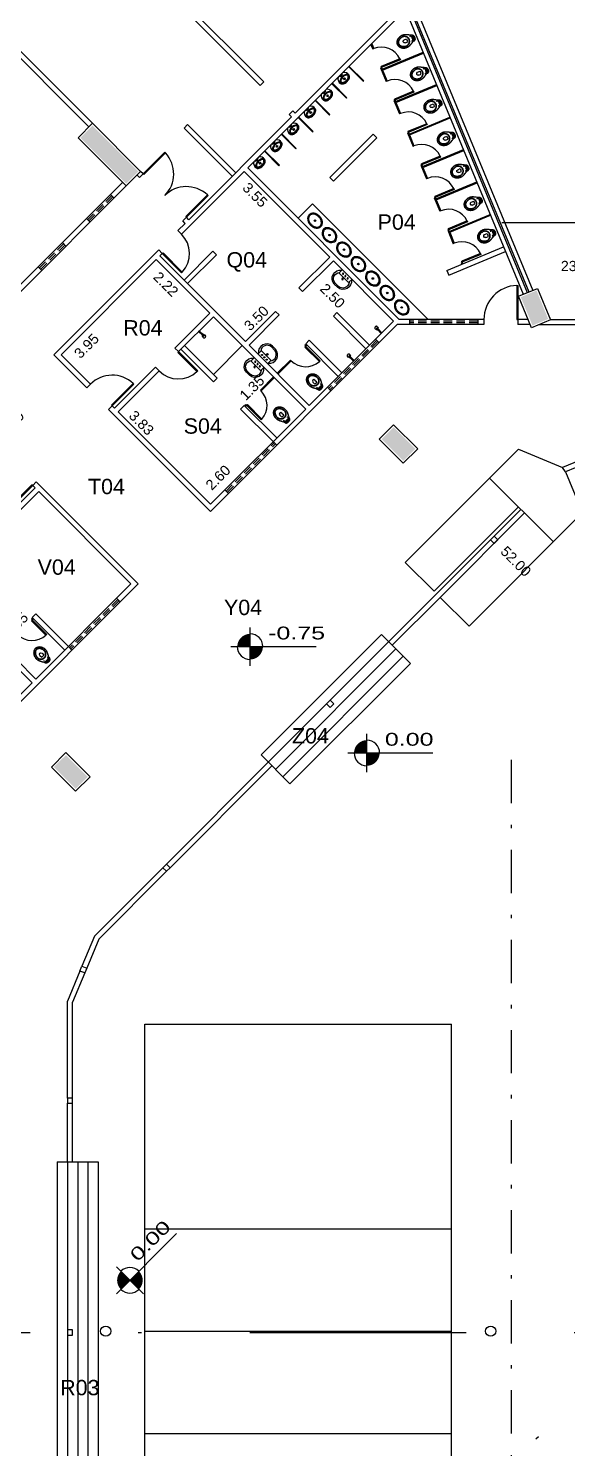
# Model space of a CAD drawing. Extents: x 308 to 539, y -42 to 210.
# Drawn here: x 406.41 to 422.23, y 131.17 to 172.82 of the extents above; entities that cross this region are included whole.
import ezdxf

# ---------------------------------------------------------------- set-up
doc = ezdxf.new("R2010")
doc.units = 0
doc.header["$LTSCALE"] = 2
doc.header["$PDMODE"] = 3
for name, pattern in [('DASHDOT2', [12.7, 6.35, -3.175, 0, -3.175]), ('DASHED2', [9.525, 6.35, -3.175]), ('HIDDEN', [0.375, 0.25, -0.125])]:
    doc.linetypes.add(name, pattern=pattern)
doc.layers.get('0').update_dxf_attribs({"linetype": 'CONTINUOUS'})
doc.layers.get('DEFPOINTS').update_dxf_attribs({"linetype": 'CONTINUOUS'})
for name, color, linetype in [('ARQUIBANCADA-ARY', 2, 'CONTINUOUS'), ('DIVISÓRIAS-ARY', 2, 'CONTINUOUS'), ('ESQUADRIA-ALTA-ARY', 7, 'HIDDEN'), ('HACHURAS-ARY', 9, 'CONTINUOUS'), ('INDIC-CORTE-TBS', 4, 'DASHDOT2'), ('L_DECA', 7, 'CONTINUOUS'), ('MOBILIÁRIO-ARY', 7, 'CONTINUOUS'), ('NOVOSNIVEIS', 30, 'CONTINUOUS'), ('PAREDE-ALTA-ARY', 1, 'CONTINUOUS'), ('PAREDE-BAIXA-ARY', 2, 'CONTINUOUS'), ('PEÇAS-SANIT-ARY', 7, 'CONTINUOUS'), ('PILARES-PRINC-ARY', 5, 'CONTINUOUS'), ('PILARES-SECUND-ARY', 5, 'CONTINUOUS'), ('QUADRA-TREIN-ARY', 7, 'CONTINUOUS'), ('RAMPA-ARY', 2, 'CONTINUOUS'), ('TEXTO-PB-COR-ARY', 12, 'CONTINUOUS'), ('TEXTO-PB-COTAS-ARY', 12, 'CONTINUOUS')]:
    doc.layers.add(name, color=color, linetype=linetype)
doc.styles.add('ARIAL', font='arial.ttf', dxfattribs={"height": 0.5})
doc.styles.add('REGUA60', font='arial.ttf')
doc.styles.add('SEM_ESCALA', font='arial.ttf')
doc.dimstyles.new('DIMTIC100-ARY', dxfattribs={"dimtxt": 0.3, "dimasz": 0.12, "dimexe": 0.1, "dimexo": 0.15, "dimgap": 0.1, "dimtad": 1, "dimjust": 1, "dimtoh": 1, "dimrnd": 0.01, "dimzin": 0, "dimdsep": 46, "dimtxsty": 'SEM_ESCALA', "dimblk1": 'NONE', "dimblk2": 'NONE', "dimsah": 1, "dimcen": -0.1, "dimdle": 0.06, "dimse1": 1, "dimse2": 1, "dimsd1": 1, "dimsd2": 1, "dimclrd": 1, "dimclre": 1, "dimclrt": 2, "dimadec": 0, "dimazin": 0, "dimtfac": 1, "dimtix": 1, "dimtmove": 2, "dimatfit": 3, "dimldrblk": 'NONE', "dimfxl": 1, "dimtolj": 1, "dimtzin": 0, "dimarcsym": 0})

# ---------------------------------------------------------------- blocks, each defined once
blk = doc.blocks.new('*D7')
at = {"layer": 'DEFPOINTS', "color": 0, "linetype": 'ByBlock', "ltscale": 0.5}
for p in [(420.13, 157.77), (456.723, 120.824), (456.899, 121.001)]:
    blk.add_point(p, dxfattribs=at)
at = {"color": 2, "linetype": 'ByBlock', "ltscale": 0.5, "insert": (420.716, 157.189), "char_height": 0.3, "attachment_point": 5, "rotation": 315, "style": 'SEM_ESCALA'}
blk.add_mtext('\\A1;52.00', dxfattribs=at)
blk = doc.blocks.new('_NONE')
at = {"color": 0, "linetype": 'ByBlock', "ltscale": 0.5}
blk.add_circle((0, 0), 0.25, dxfattribs=at)
blk = doc.blocks.new('RAV10')
at = {"layer": 'L_DECA'}
blk.add_lwpolyline([(4.6, -12.9), (8.2, -12.9), (8.2, -12.9), (8.7, -13), (9.2, -13.2), (9.6, -13.5), (9.9, -14), (10.1, -14.3), (10.1, -14.3), (10.1, -14.3), (10.1, -14.3), (10.1, -14.3), (10.1, -14.3), (12.2, -18), (12.2, -18), (12.5, -18.6), (12.8, -19.1), (13.1, -19.6), (13.3, -20.1), (13.3, -20.1), (13.6, -20.6), (13.9, -21.1), (14.2, -21.5), (14.5, -22.1), (14.7, -22.6), (15, -23.1), (15.3, -23.6), (15.5, -24.1), (15.5, -24.1), (15.9, -24.8), (16.3, -25.6), (16.6, -26.3), (16.9, -27), (17.2, -27.8), (17.5, -28.6), (17.8, -29.4), (18, -30.2), (18, -30.2), (18.3, -31.4), (18.6, -32.6), (18.8, -33.9), (19, -35.2), (19.1, -36.4), (19.1, -37.7), (19.1, -39), (19, -40.3), (19, -40.3), (18.8, -41.6), (18.6, -42.9), (18.2, -44.2), (17.9, -45.5), (17.4, -46.8), (16.9, -48), (16.4, -49.3), (15.8, -50.4), (15.8, -50.4), (15.2, -51.4), (14.6, -52.3), (13.9, -53.1), (13.3, -53.9), (12.5, -54.8), (11.7, -55.5), (10.9, -56.3), (10.1, -57), (10.1, -57), (9, -57.8), (7.9, -58.5), (6.6, -59.1), (5.4, -59.6), (4.1, -60), (2.8, -60.3), (1.4, -60.4), (0, -60.5), (0, -60.5), (-1.4, -60.4), (-2.7, -60.3), (-4, -60), (-5.3, -59.6), (-6.6, -59.1), (-7.8, -58.5), (-9, -57.8), (-10.1, -57), (-10.1, -57), (-10.9, -56.3), (-11.7, -55.5), (-12.5, -54.8), (-13.2, -53.9), (-13.9, -53.1), (-14.5, -52.3), (-15.1, -51.4), (-15.7, -50.4), (-15.7, -50.4), (-16.3, -49.3), (-16.9, -48), (-17.4, -46.8), (-17.8, -45.5), (-18.2, -44.2), (-18.5, -42.9), (-18.7, -41.6), (-19, -40.3), (-19, -40.3), (-19, -39), (-19, -37.7), (-19, -36.4), (-18.9, -35.2), (-18.7, -33.9), (-18.5, -32.6), (-18.2, -31.4), (-17.9, -30.2), (-17.9, -30.2), (-17.7, -29.4), (-17.4, -28.6), (-17.1, -27.8), (-16.9, -27), (-16.6, -26.3), (-16.2, -25.6), (-15.8, -24.8), (-15.5, -24.1), (-15.5, -24.1), (-15.2, -23.6), (-15, -23.1), (-14.7, -22.6), (-14.4, -22.1), (-14.2, -21.5), (-13.9, -21.1), (-13.6, -20.6), (-13.3, -20.1), (-13.3, -20.1), (-13.1, -19.6), (-12.8, -19.1), (-12.4, -18.6), (-12.1, -18), (-10.1, -14.3), (-10.1, -14.3), (-10.1, -14.3), (-10.1, -14.3), (-10.1, -14.3), (-10.1, -14.3), (-9.8, -14), (-9.8, -14), (-9.6, -13.5), (-9.1, -13.2), (-8.6, -13), (-8.1, -12.9), (-4.5, -12.9)], dxfattribs=at)
at = {"layer": 'L_DECA', "color": 1}
for points in [[(12.2, -18), (13.3, -20.1), (13.3, -20.1), (13.6, -20.6), (13.8, -21.1), (14.1, -21.5), (14.3, -22.1), (14.5, -22.6), (14.7, -23.1), (15, -23.6), (15.2, -24.1), (15.2, -24.1), (15.5, -24.8), (15.9, -25.6), (16.2, -26.3), (16.6, -27.1), (16.9, -27.8), (17.1, -28.5), (17.4, -29.4), (17.6, -30.2), (17.6, -30.2), (17.9, -31.4), (18.1, -32.6), (18.3, -33.9), (18.5, -35.2), (18.5, -36.4), (18.5, -37.7), (18.5, -39), (18.4, -40.3), (18.4, -40.3), (18.2, -41.6), (17.9, -42.9), (17.6, -44.2), (17.2, -45.5), (16.7, -46.8), (16.2, -48), (15.6, -49.3), (15, -50.4), (15, -50.4), (14.4, -51.2), (13.9, -52), (13.3, -52.8), (12.8, -53.5), (12.2, -54.2), (11.5, -54.9), (10.9, -55.5), (10.1, -56.2), (10.1, -56.2), (9, -57.1), (7.9, -57.8), (6.6, -58.4), (5.4, -58.9), (4.1, -59.3), (2.8, -59.6), (1.4, -59.8), (0, -59.8), (0, -59.8), (-1.4, -59.8), (-2.7, -59.6), (-4.1, -59.3), (-5.3, -58.9), (-6.6, -58.4), (-7.8, -57.8), (-9, -57.1), (-10.1, -56.2), (-10.1, -56.2), (-10.8, -55.5), (-11.5, -54.9), (-12.1, -54.2), (-12.7, -53.5), (-13.3, -52.8), (-13.9, -52), (-14.4, -51.2), (-14.9, -50.4), (-14.9, -50.4), (-15.5, -49.3), (-16.1, -48), (-16.6, -46.8), (-17.1, -45.5), (-17.5, -44.2), (-17.9, -42.9), (-18.1, -41.6), (-18.3, -40.3), (-18.3, -40.3), (-18.4, -39.1), (-18.5, -37.7), (-18.5, -36.4), (-18.4, -35.2), (-18.2, -33.9), (-18, -32.6), (-17.8, -31.4), (-17.5, -30.2), (-17.5, -30.2), (-17.3, -29.4), (-17, -28.6), (-16.8, -27.8), (-16.5, -27.1), (-16.2, -26.3), (-15.8, -25.6), (-15.5, -24.8), (-15.2, -24.1), (-15.2, -24.1), (-15, -23.6), (-14.7, -23.1), (-14.5, -22.6), (-14.2, -22.1), (-14, -21.5), (-13.7, -21.1), (-13.5, -20.6), (-13.2, -20.1), (-12.1, -18)], [(-12.9, -30.2), (-12.9, -30.2), (-12.4, -29.3), (-11.9, -28.4), (-11.2, -27.7), (-10.6, -26.9), (-9.9, -26.2), (-9.2, -25.6), (-8.4, -25), (-7.5, -24.4), (-6.7, -23.9), (-5.8, -23.5), (-4.9, -23.1), (-3.9, -22.8), (-3, -22.6), (-2, -22.4), (-1, -22.3), (0, -22.2), (0, -22.2), (1, -22.3), (2, -22.4), (3, -22.6), (4, -22.8), (5, -23.1), (5.8, -23.5), (6.8, -23.9), (7.6, -24.4), (8.5, -25), (9.3, -25.6), (10, -26.2), (10.6, -26.9), (11.3, -27.7), (12, -28.4), (12.5, -29.3), (13, -30.2), (13, -30.2), (13.6, -31.3), (14, -32.6), (14.3, -33.8), (14.6, -35.1), (14.7, -36.4), (14.7, -37.7), (14.7, -39), (14.4, -40.3), (14.4, -40.3), (14.2, -41.6), (13.8, -42.9), (13.4, -44.2), (12.9, -45.5), (12.4, -46.8), (11.7, -48), (11.1, -49.3), (10.4, -50.4), (10.4, -50.4), (9.4, -51.7), (8.4, -52.8), (7.2, -53.8), (5.9, -54.6), (4.5, -55.2), (3.1, -55.8), (1.5, -56.1), (0, -56.2), (0, -56.2), (-1.5, -56.1), (-3.1, -55.8), (-4.4, -55.2), (-5.8, -54.6), (-7.1, -53.8), (-8.3, -52.8), (-9.3, -51.7), (-10.3, -50.4), (-10.3, -50.4), (-11, -49.3), (-11.7, -48), (-12.3, -46.8), (-12.8, -45.5), (-13.3, -44.2), (-13.7, -42.9), (-14.1, -41.6), (-14.4, -40.3), (-14.4, -40.3), (-14.6, -39), (-14.7, -37.7), (-14.6, -36.4), (-14.5, -35.1), (-14.2, -33.8), (-13.9, -32.6), (-13.5, -31.3), (-12.9, -30.2)], [(-12, -30.2), (-12, -30.2), (-11.5, -29.4), (-11, -28.6), (-10.4, -27.9), (-9.8, -27.2), (-9.1, -26.7), (-8.5, -26.1), (-7.7, -25.5), (-6.9, -25), (-6.1, -24.6), (-5.3, -24.2), (-4.5, -23.9), (-3.6, -23.6), (-2.8, -23.4), (-1.8, -23.2), (-0.9, -23.2), (0, -23.1), (0, -23.1), (0.9, -23.2), (1.9, -23.2), (2.8, -23.4), (3.6, -23.6), (4.5, -23.9), (5.4, -24.2), (6.2, -24.6), (7, -25), (7.7, -25.5), (8.5, -26.1), (9.2, -26.7), (9.8, -27.2), (10.4, -27.9), (11, -28.6), (11.5, -29.4), (12, -30.2), (12, -30.2), (12.7, -31.3), (13.2, -32.6), (13.6, -33.8), (13.9, -35), (14.1, -36.4), (14.1, -37.7), (14.1, -39), (13.9, -40.3), (13.9, -40.3), (13.6, -41.7), (13.2, -43), (12.8, -44.3), (12.3, -45.5), (11.7, -46.9), (11.1, -48.1), (10.4, -49.3), (9.6, -50.4), (9.6, -50.4), (8.8, -51.6), (7.8, -52.6), (6.7, -53.5), (5.5, -54.2), (4.2, -54.8), (2.8, -55.3), (1.5, -55.5), (0, -55.7), (0, -55.7), (-1.5, -55.5), (-2.8, -55.3), (-4.2, -54.8), (-5.4, -54.2), (-6.6, -53.5), (-7.7, -52.6), (-8.7, -51.6), (-9.6, -50.4), (-9.6, -50.4), (-10.3, -49.3), (-11, -48.1), (-11.7, -46.9), (-12.2, -45.5), (-12.7, -44.3), (-13.1, -43), (-13.5, -41.7), (-13.8, -40.3), (-13.8, -40.3), (-14, -39), (-14.1, -37.7), (-14, -36.4), (-13.9, -35), (-13.6, -33.8), (-13.2, -32.6), (-12.7, -31.3), (-12, -30.2)], [(-7.7, -9.4), (-8.1, -10.1), (-8.5, -10.8), (-8.6, -11.4), (-8.8, -12.2), (-8.8, -13.1)], [(-5.1, -12.9), (-5.1, -9.7), (-5.1, -7.8), (-5.1, -7.8), (-5.2, -7.6), (-5.3, -7.5), (-5.5, -7.4), (-5.9, -7.6), (-5.9, -7.6), (-6.4, -8), (-7.1, -8.6), (-7.7, -9.4)], [(5.1, -9.3), (5, -8.9), (4.6, -8.3), (3.9, -7.8), (3.1, -7.7), (0, -7.7), (-3.1, -7.7), (-3.1, -7.7), (-3.9, -7.8), (-4.5, -8.3), (-5, -8.9), (-5.1, -9.7)], [(4.6, -12.9), (4.6, -12.9), (4.2, -12.9), (3.9, -12.6), (3.6, -12.4), (3.6, -12), (3.6, -10.7), (3.6, -10.7), (3.6, -10.5), (3.6, -10.4), (3.7, -10.2), (3.9, -10.1), (3.9, -10.1), (3.9, -9.9), (3.9, -9.7), (3.8, -9.5), (3.6, -9.4), (0, -9.4), (-3.5, -9.4), (-3.5, -9.4), (-3.7, -9.5), (-3.9, -9.7), (-3.9, -9.9), (-3.8, -10.1), (-3.8, -10.1), (-3.6, -10.2), (-3.6, -10.4), (-3.5, -10.5), (-3.5, -10.7), (-3.5, -12), (-3.5, -12), (-3.6, -12.4), (-3.8, -12.6), (-4.1, -12.9), (-4.5, -12.9)], [(-4.5, -37), (-4.5, -29), (0, -29)], [(3.7, -10.3), (0, -10.3), (-3.6, -10.3)], [(4.6, -37), (4.6, -29), (0, -29)], [(5.1, -12.9), (5.1, -9.7), (5.1, -7.8), (5.1, -7.8), (5.2, -7.6), (5.3, -7.5), (5.5, -7.4), (5.9, -7.6), (5.9, -7.6), (6.4, -8), (7.1, -8.6), (7.7, -9.4)], [(7.7, -9.4), (8.1, -10.1), (8.5, -10.8), (8.6, -11.4), (8.8, -12.2), (8.8, -13.1)]]:
    blk.add_lwpolyline(points, dxfattribs=at)
at = {"layer": 'L_DECA', "color": 7}
for points in [[(10.1, -14.3), (10.1, -14.3), (10.1, -14.3), (10.1, -14.3), (10.1, -14.3), (10.1, -14.3), (9.6, -11.3), (9.6, -11.3), (9.3, -10.2), (8.9, -9.3), (8.3, -8.5), (7.7, -7.7), (6.9, -7), (6.1, -6.5), (5.1, -6.2), (4.1, -5.9), (4.1, -5.9), (3.6, -5.8), (3.1, -5.7), (2.6, -5.6), (2, -5.6), (1.5, -5.6), (1, -5.5), (0.5, -5.5), (0, -5.5), (0, -5.5), (-0.5, -5.5), (-1, -5.5), (-1.5, -5.6), (-2, -5.6), (-2.5, -5.6), (-3, -5.7), (-3.5, -5.8), (-4, -5.9), (-4, -5.9), (-5, -6.2), (-6, -6.5), (-6.9, -7), (-7.6, -7.7), (-8.2, -8.5), (-8.8, -9.3), (-9.3, -10.2), (-9.6, -11.3), (-10, -14.3), (-10, -14.3), (-10, -14.3), (-10, -14.3), (-10, -14.3), (-10.1, -14.3)], [(-4.5, -12.9), (0, -12.9)], [(4.6, -12.9), (0, -12.9)]]:
    blk.add_lwpolyline(points, dxfattribs=at)
at = {"layer": 'L_DECA', "color": 1}
for centre in [(-7.6, -17), (7.6, -17)]:
    blk.add_circle(centre, 0.672, dxfattribs=at)
blk.add_arc((0, -37), 4.56, 180, 0, dxfattribs=at)
blk = doc.blocks.new('MIC01')
at = {"layer": 'L_DECA'}
blk.add_line((-10, 0), (10, 0), dxfattribs=at)
at = {"layer": 'L_DECA', "color": 1}
for p, q in [((-5.3, 0), (-4.5, -2.2)), ((5.3, 0), (4.5, -2.2)), ((-4.5, -2.2), (0, -2.2)), ((4.5, -2.2), (0, -2.2))]:
    blk.add_line(p, q, dxfattribs=at)
for points in [[(0, -7.1, 0.058109), (-7, -8, 0.07175), (-12.3, -10.1, 0.106494), (-16.3, -13.6, 0.158235), (-17.4, -17.1, 0.158235)], [(0, -23.1, -0.04416), (-5.4, -22.6, -0.058504), (-9.4, -21.4, -0.100522), (-12.6, -19.1, -0.041446), (-13.7, -17.2, -0.101301), (-14.1, -15.3, -0.003595), (-14.1, -15.1)], [(17.4, -17.1, 0.158235), (16.3, -13.6, 0.106494), (12.3, -10.1, 0.07175), (7, -8, 0.058109), (0, -7.1, 0.058109)], [(0, -23.1, 0.04416), (5.4, -22.6, 0.058504), (9.4, -21.4, 0.100522), (12.6, -19.1, 0.041446), (13.7, -17.2, 0.101301), (14.1, -15.3, 0.003595), (14.1, -15.1)]]:
    blk.add_lwpolyline(points, format="xyb", dxfattribs=at)
at = {"layer": 'L_DECA'}
blk.add_lwpolyline([(-17.4, -17.1, 0.158235), (-16.3, -20.6, 0.106494), (-12.3, -24.1, 0.07175), (-7, -26.2, 0.058109), (0, -27, 0.058109), (7, -26.2, 0.07175), (12.3, -24.1, 0.106494), (16.3, -20.6, 0.158235), (17.4, -17.1, 0.158235)], format="xyb", dxfattribs=at)
at = {"layer": 'L_DECA', "color": 1}
blk.add_lwpolyline([(0, -9, 0.056411), (-5.8, -9.7, 0.070161), (-10.3, -11.4, 0.106104), (-13.6, -14.3, 0.161988), (-14.5, -17.1, 0.161988), (-13.6, -19.9, 0.106104), (-10.3, -22.8, 0.070161), (-5.8, -24.5, 0.056411), (0, -25.1, 0.056411), (5.8, -24.5, 0.070161), (10.3, -22.8, 0.106104), (13.6, -19.9, 0.161988), (14.5, -17.1, 0.161988), (13.6, -14.3, 0.106104), (10.3, -11.4, 0.070161), (5.8, -9.7, 0.056411)], format="xyb", close=True, dxfattribs=at)
for centre, radius in [((-2, -14.6), 0.51), ((-2, -16.7), 0.51), ((0, -4.7), 1.76), ((0, -4.7), 0.844), ((0, -13.6), 0.51), ((0, -15.7), 0.51), ((0, -17.8), 0.51), ((2, -14.6), 0.51), ((2, -16.7), 0.51)]:
    blk.add_circle(centre, radius, dxfattribs=at)
at = {"layer": 'L_DECA'}
for centre, start, end in [((-2.6, -13.5), 118.7979, 195.9069), ((2.6, -13.5), 344.0931, 61.2021)]:
    blk.add_arc(centre, 15.4, start, end, dxfattribs=at)
blk = doc.blocks.new('CUB01')
at = {"layer": 'L_DECA'}
blk.add_lwpolyline([(-24.5, -18.7, 0.124977), (-22.8, -25.6, 0.105809), (-17.3, -31.9, 0.086634), (-9.6, -35.9, 0.076682), (0, -37.4, 0.076682), (9.6, -35.9, 0.086634), (17.3, -31.9, 0.105809), (22.8, -25.6, 0.124977), (24.5, -18.7, 0.124977), (22.8, -11.8, 0.105809), (17.3, -5.5, 0.086634), (9.6, -1.5, 0.076682), (0, 0, 0.076682), (-9.6, -1.5, 0.086634), (-17.3, -5.5, 0.105809), (-22.8, -11.8, 0.124977)], format="xyb", close=True, dxfattribs=at)
at = {"layer": 'L_DECA', "color": 1}
blk.add_lwpolyline([(0.1, -2.9, 0.074123), (-8.3, -4.1, 0.084852), (-15, -7.5, 0.106323), (-19.8, -12.9, 0.128843), (-21.3, -18.6, 0.128843), (-19.8, -24.4, 0.106323), (-15, -29.8, 0.084852), (-8.3, -33.1, 0.074123), (0.1, -34.4, 0.074123), (8.6, -33.1, 0.084852), (15.3, -29.8, 0.106323), (20, -24.4, 0.128843), (21.5, -18.6, 0.128843), (20, -12.9, 0.106323), (15.3, -7.5, 0.084852), (8.6, -4.1, 0.074123)], format="xyb", close=True, dxfattribs=at)
for radius in [2.25, 1.06]:
    blk.add_circle((0.1, -18.7), radius, dxfattribs=at)
blk = doc.blocks.new('DEV01')
at = {"layer": 'L_DECA'}
for p, q in [((19.5, 0), (-19.5, 0)), ((-20, -13.5), (-20, -0.5)), ((20, -13.5), (20, -0.5)), ((-6.7, -46.5), (6.7, -46.5))]:
    blk.add_line(p, q, dxfattribs=at)
at = {"layer": 'L_DECA', "color": 1}
for p, q in [((19.5, -14), (-19.5, -14)), ((6.8, -42.5), (-6.8, -42.5))]:
    blk.add_line(p, q, dxfattribs=at)
at = {"layer": 'L_DECA', "color": 1, "linetype": 'DASHED2'}
for centre in [(-9.6, -6.8), (0, -6.8), (9.6, -6.8)]:
    blk.add_circle(centre, 1.57, dxfattribs=at)
at = {"layer": 'L_DECA', "color": 1}
blk.add_circle((0, -19.1), 2.25, dxfattribs=at)
at = {"layer": 'L_DECA', "color": 1, "linetype": 'Continuous'}
blk.add_circle((0, -19.1), 1.25, dxfattribs=at)
at = {"layer": 'L_DECA'}
for centre, radius, start, end in [((-19.5, -0.5), 0.5, 90, 180), ((19.5, -0.5), 0.5, 360, 90), ((-5.3, -21.8), 24.7, 126.6284, 266.7398), ((-19.5, -13.5), 0.5, 180, 270), ((5.3, -21.8), 24.7, 273.2602, 53.3716), ((19.5, -13.5), 0.5, 270, 360)]:
    blk.add_arc(centre, radius, start, end, dxfattribs=at)
at = {"layer": 'L_DECA', "color": 1}
for centre, start, end in [((-6, -24), 139.0786, 267.5985), ((6, -24), 272.4015, 40.9214)]:
    blk.add_arc(centre, 18.6, start, end, dxfattribs=at)
blk = doc.blocks.new('*D79')
at = {"layer": 'DEFPOINTS', "color": 0, "linetype": 'ByBlock', "ltscale": 0.5}
for p in [(407.156, 163.248), (407.719, 162.685), (405.035, 161.127)]:
    blk.add_point(p, dxfattribs=at)
at = {"color": 2, "linetype": 'ByBlock', "ltscale": 0.5, "insert": (405.92, 161.244), "char_height": 0.3, "attachment_point": 5, "rotation": 45, "style": 'SEM_ESCALA'}
blk.add_mtext('\\A1;3.00', dxfattribs=at)
blk = doc.blocks.new('*D80')
at = {"layer": 'DEFPOINTS', "color": 0, "linetype": 'ByBlock', "ltscale": 0.5}
for p in [(410.162, 166.041), (410.585, 165.618), (407.369, 163.248)]:
    blk.add_point(p, dxfattribs=at)
at = {"color": 2, "linetype": 'ByBlock', "ltscale": 0.5, "insert": (408.115, 163.507), "char_height": 0.3, "attachment_point": 5, "rotation": 45, "style": 'SEM_ESCALA'}
blk.add_mtext('\\A1;3.95', dxfattribs=at)
blk = doc.blocks.new('*D81')
at = {"layer": 'DEFPOINTS', "color": 0, "linetype": 'ByBlock', "ltscale": 0.5}
for p in [(410.162, 166.041), (411.731, 164.472), (411.335, 164.075)]:
    blk.add_point(p, dxfattribs=at)
at = {"color": 2, "linetype": 'ByBlock', "ltscale": 0.5, "insert": (410.445, 165.32), "char_height": 0.3, "attachment_point": 5, "rotation": 315, "style": 'SEM_ESCALA'}
blk.add_mtext('\\A1;2.22', dxfattribs=at)
blk = doc.blocks.new('*D82')
at = {"layer": 'DEFPOINTS', "color": 0, "linetype": 'ByBlock', "ltscale": 0.5}
for p in [(409.044, 161.572), (411.753, 158.864), (411.753, 158.864)]:
    blk.add_point(p, dxfattribs=at)
at = {"color": 2, "linetype": 'ByBlock', "ltscale": 0.5, "insert": (409.725, 161.25), "char_height": 0.3, "attachment_point": 5, "rotation": 315, "style": 'SEM_ESCALA'}
blk.add_mtext('\\A1;3.83', dxfattribs=at)
blk = doc.blocks.new('*D94')
at = {"layer": 'DEFPOINTS', "color": 0, "linetype": 'ByBlock', "ltscale": 0.5}
for p in [(406.52, 153.632), (406.52, 153.632), (404.045, 151.157)]:
    blk.add_point(p, dxfattribs=at)
at = {"color": 2, "linetype": 'ByBlock', "ltscale": 0.5, "insert": (404.367, 151.837), "char_height": 0.3, "attachment_point": 5, "rotation": 45, "style": 'SEM_ESCALA'}
blk.add_mtext('\\A1;3.50', dxfattribs=at)
blk = doc.blocks.new('*D97')
at = {"layer": 'DEFPOINTS', "color": 0, "linetype": 'ByBlock', "ltscale": 0.5}
for p in [(408.479, 157.471), (408.507, 157.443), (405.686, 154.678)]:
    blk.add_point(p, dxfattribs=at)
at = {"color": 2, "linetype": 'ByBlock', "ltscale": 0.5, "insert": (406.038, 155.331), "char_height": 0.3, "attachment_point": 5, "rotation": 45, "style": 'SEM_ESCALA'}
blk.add_mtext('\\A1;3.95', dxfattribs=at)
blk = doc.blocks.new('*D98')
at = {"layer": 'DEFPOINTS', "color": 0, "linetype": 'ByBlock', "ltscale": 0.5}
for p in [(413.49, 160.804), (413.591, 160.703), (411.753, 158.864)]:
    blk.add_point(p, dxfattribs=at)
at = {"color": 2, "linetype": 'ByBlock', "ltscale": 0.5, "insert": (411.975, 159.648), "char_height": 0.3, "attachment_point": 5, "rotation": 45, "style": 'SEM_ESCALA'}
blk.add_mtext('\\A1;2.60', dxfattribs=at)
blk = doc.blocks.new('*D99')
at = {"layer": 'DEFPOINTS', "color": 0, "linetype": 'ByBlock', "ltscale": 0.5}
for p in [(413.591, 162.612), (413.628, 162.575), (412.637, 161.657)]:
    blk.add_point(p, dxfattribs=at)
at = {"color": 2, "linetype": 'ByBlock', "ltscale": 0.5, "insert": (412.972, 162.277), "char_height": 0.3, "attachment_point": 5, "rotation": 45, "style": 'SEM_ESCALA'}
blk.add_mtext('\\A1;1.35', dxfattribs=at)
blk = doc.blocks.new('*D100')
at = {"layer": 'DEFPOINTS', "color": 0, "linetype": 'ByBlock', "ltscale": 0.5}
for p in [(412.743, 168.622), (415.253, 166.112), (414.889, 165.748)]:
    blk.add_point(p, dxfattribs=at)
at = {"color": 2, "linetype": 'ByBlock', "ltscale": 0.5, "insert": (413.06, 167.935), "char_height": 0.3, "attachment_point": 5, "rotation": 315, "style": 'SEM_ESCALA'}
blk.add_mtext('\\A1;3.55', dxfattribs=at)
blk = doc.blocks.new('*D101')
at = {"layer": 'DEFPOINTS', "color": 0, "linetype": 'ByBlock', "ltscale": 0.5}
for p in [(415.253, 166.112), (415.253, 166.112), (412.778, 163.637)]:
    blk.add_point(p, dxfattribs=at)
at = {"color": 2, "linetype": 'ByBlock', "ltscale": 0.5, "insert": (413.1, 164.318), "char_height": 0.3, "attachment_point": 5, "rotation": 45, "style": 'SEM_ESCALA'}
blk.add_mtext('\\A1;3.50', dxfattribs=at)
blk = doc.blocks.new('*D102')
at = {"layer": 'DEFPOINTS', "color": 0, "linetype": 'ByBlock', "ltscale": 0.5}
for p in [(414.454, 165.101), (416.222, 163.333), (416.42, 163.531)]:
    blk.add_point(p, dxfattribs=at)
at = {"color": 2, "linetype": 'ByBlock', "ltscale": 0.5, "insert": (415.334, 164.975), "char_height": 0.3, "attachment_point": 5, "rotation": 315, "style": 'SEM_ESCALA'}
blk.add_mtext('\\A1;2.50', dxfattribs=at)
blk = doc.blocks.new('*D104')
at = {"layer": 'DEFPOINTS', "color": 0, "linetype": 'ByBlock', "ltscale": 0.5}
for p in [(445.682, 165.595), (421.73, 164.274), (445.682, 164.274)]:
    blk.add_point(p, dxfattribs=at)
at = {"color": 2, "linetype": 'ByBlock', "ltscale": 0.5, "insert": (422.56, 165.849), "char_height": 0.3, "attachment_point": 5, "style": 'SEM_ESCALA'}
blk.add_mtext('\\A1;23.95', dxfattribs=at)

msp = doc.modelspace()

# ---------------------------------------------------------------- hatches: boundary and pattern name
at = {"layer": 'HACHURAS-ARY', "ltscale": 0.5}
for points in [[(408.288, 169.966), (407.934, 169.612), (409.278, 168.269), (409.631, 168.622)], [(421.322, 165.13), (420.86, 164.938), (421.204, 164.107), (421.666, 164.298)], [(417.127, 161.127), (416.773, 160.773), (417.409, 160.137), (417.763, 160.491)], [(407.51, 151.51), (407.156, 151.157), (407.793, 150.52), (408.146, 150.874)]]:
    msp.add_hatch(color=256, dxfattribs=at).paths.add_polyline_path(points)

# ---------------------------------------------------------------- linework, layer by layer
at = {"layer": 'ARQUIBANCADA-ARY'}
msp.add_line((422.171, 159.812), (422.973, 157.877), dxfattribs=at)
at = {"layer": 'DIVISÓRIAS-ARY'}
for p, q in [((416.462, 172.341), (416.514, 172.214)), ((416.485, 172.364), (416.542, 172.226)), ((416.542, 172.226), (416.514, 172.214)), ((416.791, 171.625), (417.992, 172.123)), ((416.802, 171.598), (418.003, 172.095)), ((415.811, 171.691), (416.236, 171.267)), ((415.826, 171.705), (416.25, 171.281)), ((417.325, 171.901), (416.744, 171.66)), ((416.744, 171.66), (416.909, 171.263)), ((417.314, 171.929), (416.76, 171.699)), ((416.772, 171.671), (416.76, 171.699)), ((416.772, 171.671), (416.791, 171.625)), ((416.802, 171.598), (416.936, 171.274)), ((417.314, 171.929), (417.325, 171.901)), ((415.316, 171.196), (415.741, 170.772)), ((415.331, 171.21), (415.755, 170.786)), ((416.236, 171.267), (416.25, 171.281)), ((416.936, 171.274), (416.909, 171.263)), ((417.185, 170.674), (418.386, 171.171)), ((415.741, 170.772), (415.755, 170.786)), ((417.72, 170.949), (417.138, 170.708)), ((417.708, 170.977), (417.154, 170.748)), ((417.196, 170.646), (418.398, 171.143)), ((417.708, 170.977), (417.72, 170.949)), ((414.821, 170.701), (415.246, 170.277)), ((414.836, 170.715), (415.26, 170.291)), ((417.138, 170.708), (417.303, 170.311)), ((417.166, 170.72), (417.154, 170.748)), ((417.166, 170.72), (417.185, 170.674)), ((417.196, 170.646), (417.33, 170.323)), ((414.326, 170.206), (414.751, 169.782)), ((414.341, 170.22), (414.765, 169.796)), ((415.246, 170.277), (415.26, 170.291)), ((417.33, 170.323), (417.303, 170.311)), ((418.114, 169.998), (417.532, 169.757)), ((418.102, 170.025), (417.549, 169.796)), ((417.579, 169.722), (418.78, 170.22)), ((417.591, 169.694), (418.792, 170.192)), ((418.102, 170.025), (418.114, 169.998)), ((413.832, 169.711), (414.256, 169.287)), ((413.846, 169.725), (414.27, 169.301)), ((414.751, 169.782), (414.765, 169.796)), ((417.532, 169.757), (417.697, 169.36)), ((417.56, 169.768), (417.549, 169.796)), ((417.56, 169.768), (417.579, 169.722)), ((417.591, 169.694), (417.725, 169.371)), ((410.409, 169.188), (409.773, 168.552)), ((410.43, 169.166), (409.794, 168.53)), ((410.43, 169.166), (410.409, 169.188)), ((413.337, 169.216), (413.761, 168.792)), ((413.351, 169.23), (413.775, 168.806)), ((414.256, 169.287), (414.27, 169.301)), ((417.725, 169.371), (417.697, 169.36)), ((417.973, 168.77), (419.174, 169.268)), ((417.985, 168.743), (419.186, 169.24)), ((413.761, 168.792), (413.775, 168.806)), ((418.508, 169.046), (417.926, 168.805)), ((417.926, 168.805), (418.091, 168.408)), ((418.496, 169.074), (417.943, 168.844)), ((417.954, 168.817), (417.943, 168.844)), ((417.954, 168.817), (417.973, 168.77)), ((417.985, 168.743), (418.119, 168.419)), ((418.496, 169.074), (418.508, 169.046)), ((409.773, 168.552), (409.794, 168.53)), ((418.119, 168.419), (418.091, 168.408)), ((418.368, 167.819), (419.569, 168.316)), ((418.379, 167.791), (419.58, 168.289)), ((411.66, 167.936), (411.024, 167.3)), ((411.682, 167.915), (411.046, 167.279)), ((411.66, 167.936), (411.682, 167.915)), ((418.902, 168.094), (418.321, 167.854)), ((418.321, 167.854), (418.485, 167.456)), ((418.891, 168.122), (418.337, 167.893)), ((418.348, 167.865), (418.337, 167.893)), ((418.348, 167.865), (418.368, 167.819)), ((418.891, 168.122), (418.902, 168.094)), ((418.379, 167.791), (418.513, 167.468)), ((418.513, 167.468), (418.485, 167.456)), ((411.046, 167.279), (411.024, 167.3)), ((419.296, 167.143), (418.715, 166.902)), ((419.285, 167.171), (418.731, 166.941)), ((418.762, 166.867), (419.963, 167.365)), ((418.773, 166.84), (419.974, 167.337)), ((419.285, 167.171), (419.296, 167.143)), ((418.715, 166.902), (418.879, 166.505)), ((418.743, 166.913), (418.731, 166.941)), ((418.743, 166.913), (418.762, 166.867)), ((418.773, 166.84), (418.907, 166.516)), ((410.338, 166.218), (410.36, 166.239)), ((410.904, 165.653), (410.338, 166.218)), ((410.925, 165.674), (410.36, 166.239)), ((418.694, 165.724), (420.357, 166.413)), ((418.751, 165.586), (420.414, 166.275)), ((418.907, 166.516), (418.879, 166.505)), ((419.69, 166.191), (419.109, 165.95)), ((419.679, 166.219), (419.125, 165.99)), ((419.679, 166.219), (419.69, 166.191)), ((419.109, 165.95), (419.128, 165.904)), ((419.137, 165.962), (419.125, 165.99)), ((419.137, 165.962), (419.156, 165.916)), ((410.925, 165.674), (410.904, 165.653)), ((418.694, 165.724), (418.751, 165.586)), ((420.747, 165.282), (420.747, 164.282)), ((420.747, 165.282), (420.777, 165.282)), ((420.777, 165.282), (420.777, 164.282)), ((420.747, 164.282), (420.777, 164.282)), ((410.812, 163.34), (410.791, 163.319)), ((411.356, 162.754), (410.791, 163.319)), ((411.377, 162.775), (410.812, 163.34)), ((414.56, 163.552), (414.524, 163.517)), ((414.969, 163.072), (414.524, 163.517)), ((414.546, 163.496), (414.524, 163.475)), ((414.948, 163.051), (414.524, 163.475)), ((414.581, 163.531), (414.546, 163.496)), ((414.1, 163.093), (413.711, 162.704)), ((414.121, 163.071), (413.733, 162.683)), ((414.121, 163.071), (414.1, 163.093)), ((414.969, 163.072), (414.948, 163.051)), ((411.356, 162.754), (411.377, 162.775)), ((413.216, 162.209), (413.605, 162.598)), ((413.238, 162.188), (413.626, 162.576)), ((409.482, 162.406), (408.846, 161.77)), ((409.504, 162.385), (408.868, 161.749)), ((409.482, 162.406), (409.504, 162.385)), ((413.238, 162.188), (413.216, 162.209)), ((408.868, 161.749), (408.846, 161.77)), ((412.757, 161.749), (412.792, 161.785)), ((412.778, 161.728), (412.813, 161.763)), ((413.237, 161.34), (412.792, 161.785)), ((412.813, 161.763), (412.834, 161.785)), ((413.258, 161.361), (412.834, 161.785)), ((413.237, 161.34), (413.258, 161.361)), ((405.877, 158.801), (406.513, 159.437)), ((405.898, 158.78), (406.534, 159.416)), ((406.534, 159.416), (406.513, 159.437)), ((406.534, 155.527), (406.499, 155.491)), ((406.944, 155.046), (406.499, 155.491)), ((406.52, 155.47), (406.499, 155.449)), ((406.923, 155.025), (406.499, 155.449)), ((406.555, 155.505), (406.52, 155.47)), ((406.944, 155.046), (406.923, 155.025))]:
    msp.add_line(p, q, dxfattribs=at)
at = {"layer": 'DIVISÓRIAS-ARY', "color": 7, "ltscale": 0.5}
for centre, radius, start, end in [((416.772, 171.671), 0.6, 25.366, 112.5), ((417.166, 170.72), 0.6, 25.366, 112.5), ((417.56, 169.768), 0.6, 25.366, 112.5), ((409.773, 168.552), 0.9, 315, 43.0898), ((417.954, 168.817), 0.6, 25.366, 112.5), ((418.348, 167.865), 0.6, 25.366, 112.5), ((411.046, 167.279), 0.9, 46.9102, 135), ((418.743, 166.913), 0.6, 25.366, 112.5), ((410.338, 166.218), 0.8, 317.1491, 45), ((419.137, 165.962), 0.6, 25.366, 112.5), ((420.777, 164.282), 1, 91.7191, 180), ((414.546, 163.496), 0.6, 225, 312.134), ((408.868, 161.749), 0.9, 46.9102, 135), ((410.812, 163.34), 0.8, 225, 312.8509), ((412.813, 161.763), 0.6, 317.866, 45), ((406.52, 155.47), 0.6, 225, 312.134)]:
    msp.add_arc(centre, radius, start, end, dxfattribs=at)
at = {"layer": 'ESQUADRIA-ALTA-ARY', "ltscale": 0.5}
for p, q in [((408.853, 167.915), (408.146, 167.208)), ((408.182, 167.173), (408.889, 167.88)), ((408.818, 167.95), (408.924, 167.844)), ((408.111, 167.243), (408.217, 167.137)), ((407.439, 166.501), (406.732, 165.794)), ((406.768, 165.758), (407.475, 166.466)), ((407.404, 166.536), (407.51, 166.43)), ((406.697, 165.829), (406.803, 165.723)), ((417.595, 164.282), (417.595, 164.132)), ((419.595, 164.232), (417.595, 164.232)), ((419.595, 164.182), (417.595, 164.182)), ((419.595, 164.282), (419.595, 164.132)), ((416.632, 163.672), (415.217, 162.258)), ((416.596, 163.708), (416.702, 163.602)), ((416.667, 163.637), (415.253, 162.223)), ((415.182, 162.294), (415.288, 162.188)), ((412.212, 159.253), (413.626, 160.667)), ((412.248, 159.218), (413.662, 160.632)), ((413.591, 160.703), (413.697, 160.597)), ((412.177, 159.288), (412.283, 159.182)), ((409.03, 156.071), (407.616, 154.657)), ((409.066, 156.036), (407.651, 154.622)), ((408.995, 156.106), (409.101, 156)), ((407.581, 154.692), (407.687, 154.586))]:
    msp.add_line(p, q, dxfattribs=at)
at = {"layer": 'INDIC-CORTE-TBS', "ltscale": 0.5}
for p, q in [((378.366, 88.518), (479.766, 189.917)), ((361.706, 134.577), (434.706, 134.577))]:
    msp.add_line(p, q, dxfattribs=at)
at = {"layer": 'MOBILIÁRIO-ARY'}
for p, q in [((414.749, 167.676), (414.325, 167.252)), ((418.143, 164.282), (414.749, 167.676))]:
    msp.add_line(p, q, dxfattribs=at)
at = {"layer": 'NOVOSNIVEIS'}
for p, q in [((412.915, 154.126), (412.915, 155.251)), ((412.353, 154.689), (414.853, 154.689)), ((416.342, 151.009), (416.342, 152.134)), ((415.779, 151.571), (418.279, 151.571)), ((408.99, 135.709), (410.758, 137.477)), ((409.785, 135.709), (408.99, 136.505))]:
    msp.add_line(p, q, dxfattribs=at)
at = {"layer": 'NOVOSNIVEIS', "const_width": 0.375}
for points in [[(412.728, 154.689, -0.414214), (412.915, 154.876, -0.618034)], [(412.915, 154.501, 0.414214), (413.103, 154.689, 0.618034)], [(416.154, 151.571, -0.414214), (416.342, 151.759, -0.618034)], [(416.342, 151.384, 0.414214), (416.529, 151.571, 0.618034)], [(409.255, 135.974, -0.414214), (409.255, 136.24, -0.618034)], [(409.52, 135.974, 0.414214), (409.52, 136.24, 0.618034)]]:
    msp.add_lwpolyline(points, format="xyb", dxfattribs=at)
at = {"layer": 'NOVOSNIVEIS'}
for centre, start, end in [((412.915, 154.689), 0, 90), ((412.915, 154.689), 180, 270), ((416.342, 151.571), 0, 90), ((416.342, 151.571), 180, 270), ((409.388, 136.107), 45, 135), ((409.388, 136.107), 225, 315)]:
    msp.add_arc(centre, 0.375, start, end, dxfattribs=at)
at = {"layer": 'PAREDE-ALTA-ARY'}
for p, q in [((413.212, 171.142), (404.231, 180.122)), ((413.318, 171.248), (404.337, 180.228)), ((408.288, 170.036), (402.56, 175.764)), ((408.182, 169.93), (402.454, 175.658)), ((416.668, 175.646), (421.048, 165.07)), ((416.714, 175.665), (421.095, 165.09)), ((416.83, 175.713), (421.21, 165.137)), ((417.48, 173.359), (412.849, 168.728)), ((417.418, 173.509), (414.237, 170.329)), ((417.48, 173.359), (420.933, 165.023)), ((413.318, 171.248), (413.212, 171.142)), ((414.166, 170.399), (414.06, 170.293)), ((414.237, 170.329), (414.166, 170.399)), ((414.131, 170.223), (411.116, 167.208)), ((414.131, 170.223), (414.06, 170.293)), ((417.295, 164.282), (412.849, 168.728)), ((405.972, 165.104), (409.172, 168.304)), ((409.667, 168.445), (409.596, 168.516)), ((409.773, 168.552), (409.667, 168.445)), ((409.773, 168.552), (409.702, 168.622)), ((412.743, 168.622), (410.904, 166.784)), ((415.253, 166.112), (412.743, 168.622)), ((406.078, 164.998), (409.278, 168.198)), ((411.01, 167.102), (410.798, 166.89)), ((411.046, 167.279), (410.939, 167.173)), ((411.01, 167.102), (410.939, 167.173)), ((411.116, 167.208), (411.046, 167.279)), ((410.904, 166.784), (410.798, 166.89)), ((410.232, 166.324), (407.156, 163.248)), ((410.338, 166.218), (410.232, 166.324)), ((410.338, 166.218), (410.268, 166.147)), ((410.162, 166.041), (407.369, 163.248)), ((411.731, 164.472), (410.162, 166.041)), ((412.778, 163.637), (410.268, 166.147)), ((415.253, 166.112), (414.348, 165.207)), ((415.359, 166.006), (414.454, 165.101)), ((417.127, 164.238), (415.359, 166.006)), ((414.454, 165.101), (414.348, 165.207)), ((413.662, 164.521), (412.778, 163.637)), ((413.768, 164.415), (413.662, 164.521)), ((410.706, 163.446), (411.731, 164.472)), ((410.812, 163.34), (411.837, 164.365)), ((417.233, 164.132), (411.753, 158.652)), ((414.546, 161.657), (411.837, 164.365)), ((413.768, 164.415), (412.884, 163.531)), ((417.127, 164.238), (414.652, 161.763)), ((419.777, 164.132), (417.233, 164.132)), ((419.777, 164.282), (417.295, 164.282)), ((419.777, 164.282), (419.777, 164.132)), ((420.777, 164.282), (420.777, 164.132)), ((421.077, 164.282), (420.777, 164.282)), ((421.139, 164.132), (420.777, 164.132)), ((426.606, 164.124), (421.377, 164.124)), ((426.606, 164.274), (421.73, 164.274)), ((410.812, 163.34), (410.706, 163.446)), ((414.652, 161.763), (412.884, 163.531)), ((408.125, 162.279), (407.156, 163.248)), ((408.231, 162.386), (407.369, 163.248)), ((408.938, 161.678), (410.14, 162.881)), ((410.246, 162.774), (410.14, 162.881)), ((409.044, 161.572), (410.246, 162.774)), ((408.231, 162.386), (408.125, 162.279)), ((408.868, 161.749), (408.762, 161.643)), ((411.753, 158.652), (408.762, 161.643)), ((408.938, 161.678), (408.868, 161.749)), ((414.546, 161.657), (411.753, 158.864)), ((411.753, 158.864), (409.044, 161.572)), ((422.968, 160.304), (422.086, 159.939)), ((423.026, 160.166), (422.171, 159.812)), ((406.534, 159.416), (406.64, 159.522)), ((409.631, 156.531), (406.64, 159.522)), ((406.605, 159.345), (405.403, 158.143)), ((406.711, 159.239), (405.509, 158.037)), ((406.605, 159.345), (406.534, 159.416)), ((409.419, 156.531), (406.711, 159.239)), ((406.52, 153.632), (402.136, 158.016)), ((406.626, 153.738), (403.918, 156.446)), ((404.151, 151.051), (409.631, 156.531)), ((406.626, 153.738), (409.419, 156.531)), ((404.045, 151.157), (406.52, 153.632))]:
    msp.add_line(p, q, dxfattribs=at)
at = {"layer": 'PAREDE-ALTA-ARY', "ltscale": 0.5}
msp.add_line((422.171, 159.812), (422.086, 159.939), dxfattribs=at)
at = {"layer": 'PAREDE-BAIXA-ARY'}
for p, q in [((411.081, 170.001), (410.975, 169.895)), ((412.495, 168.587), (411.081, 170.001)), ((412.389, 168.481), (410.975, 169.895)), ((416.526, 169.718), (415.253, 168.445)), ((416.632, 169.612), (415.359, 168.339)), ((416.632, 169.612), (416.526, 169.718)), ((415.359, 168.339), (415.253, 168.445)), ((411.823, 166.289), (410.975, 165.44)), ((411.929, 166.183), (411.081, 165.334)), ((411.929, 166.183), (411.823, 166.289)), ((415.359, 164.38), (415.465, 164.486)), ((416.313, 163.425), (415.359, 164.38)), ((416.42, 163.531), (415.465, 164.486)), ((414.546, 163.566), (414.652, 163.672)), ((415.606, 162.718), (414.652, 163.672)), ((410.883, 163.411), (411.837, 162.456)), ((410.989, 163.517), (411.944, 162.562)), ((415.5, 162.612), (414.546, 163.566)), ((411.944, 162.562), (411.837, 162.456)), ((412.743, 161.763), (412.637, 161.657)), ((413.591, 160.703), (412.637, 161.657)), ((413.697, 160.809), (412.743, 161.763)), ((420.077, 157.929), (420.862, 158.715)), ((418.493, 156.134), (420.968, 158.609)), ((419.342, 155.285), (422.665, 158.609)), ((416.983, 154.836), (419.971, 157.823)), ((417.089, 154.73), (418.493, 156.134)), ((406.52, 155.541), (406.626, 155.647)), ((407.475, 154.586), (406.52, 155.541)), ((407.581, 154.692), (406.626, 155.647)), ((410.46, 148.313), (413.448, 151.3)), ((410.566, 148.207), (413.554, 151.194)), ((408.344, 146.197), (410.354, 148.207)), ((408.472, 146.112), (410.46, 148.101)), ((408.344, 146.197), (407.979, 145.315)), ((408.472, 146.112), (408.118, 145.258)), ((407.922, 145.176), (407.556, 144.294)), ((408.06, 145.119), (407.706, 144.264)), ((407.556, 141.452), (407.556, 144.294)), ((407.706, 141.452), (407.706, 144.264)), ((407.556, 139.577), (407.556, 141.302)), ((407.706, 139.577), (407.706, 141.302))]:
    msp.add_line(p, q, dxfattribs=at)
at = {"layer": 'PEÇAS-SANIT-ARY'}
for p, q in [((411.403, 163.931), (411.424, 163.952)), ((411.523, 163.81), (411.403, 163.931)), ((411.424, 163.952), (411.544, 163.832)), ((411.529, 163.765), (411.516, 163.796)), ((411.544, 163.832), (411.523, 163.81)), ((411.552, 163.843), (411.591, 163.824)), ((416.634, 163.983), (416.596, 164.001)), ((416.642, 163.994), (416.663, 164.015)), ((416.762, 163.874), (416.642, 163.994)), ((416.657, 164.061), (416.671, 164.03)), ((416.663, 164.015), (416.784, 163.895)), ((416.784, 163.895), (416.762, 163.874)), ((415.821, 163.17), (415.782, 163.188)), ((415.829, 163.181), (415.85, 163.202)), ((415.949, 163.061), (415.829, 163.181)), ((415.844, 163.248), (415.857, 163.216)), ((415.85, 163.202), (415.971, 163.082)), ((415.971, 163.082), (415.949, 163.061))]:
    msp.add_line(p, q, dxfattribs=at)
at = {"layer": 'PEÇAS-SANIT-ARY', "color": 7, "ltscale": 0.5}
msp.add_line((411.837, 162.668), (412.686, 163.517), dxfattribs=at)
at = {"layer": 'PEÇAS-SANIT-ARY'}
for points in [[(411.511, 163.822, 0.061293), (411.509, 163.815, 0.104065), (411.511, 163.804, 0.115836), (411.516, 163.796, 0.115836), (411.524, 163.791, 0.104065), (411.534, 163.79, 0.09084), (411.545, 163.793, 0.083285), (411.555, 163.8, 0.083285), (411.562, 163.809, 0.09084), (411.564, 163.82, 0.104065), (411.563, 163.831, 0.115836), (411.558, 163.839, 0.115836), (411.55, 163.844, 0.104065), (411.539, 163.845, 0.061293), (411.532, 163.843, 0.083285)], [(411.529, 163.765, 0.093692), (411.537, 163.754, 0.109452)], [(411.537, 163.754, 0.109452), (411.55, 163.746, 0.102376), (411.566, 163.743, 0.093737), (411.583, 163.747, 0.088426), (411.597, 163.757, 0.088426), (411.607, 163.772, 0.093737), (411.611, 163.788, 0.102376), (411.609, 163.804, 0.109452), (411.601, 163.817, 0.085068), (411.591, 163.824, 0.102376)], [(416.649, 164.072, 0.109452), (416.636, 164.08, 0.102376), (416.62, 164.083, 0.093737), (416.604, 164.079, 0.088426), (416.589, 164.068, 0.088426), (416.579, 164.054, 0.093737), (416.575, 164.038, 0.102376), (416.577, 164.021, 0.109452), (416.586, 164.008, 0.085068), (416.596, 164.001, 0.102376)], [(416.675, 164.004, 0.061293), (416.677, 164.011, 0.104065), (416.676, 164.021, 0.115836), (416.671, 164.03, 0.115836), (416.662, 164.035, 0.104065), (416.652, 164.036, 0.09084), (416.641, 164.033, 0.083285), (416.632, 164.026, 0.083285), (416.625, 164.016, 0.09084), (416.622, 164.006, 0.104065), (416.623, 163.995, 0.115836), (416.628, 163.987, 0.115836), (416.636, 163.982, 0.104065), (416.647, 163.981, 0.061293), (416.654, 163.982, 0.083285)], [(416.657, 164.061, 0.093692), (416.649, 164.072, 0.109452)], [(415.836, 163.259, 0.109452), (415.823, 163.267, 0.102376), (415.807, 163.27, 0.093737), (415.791, 163.265, 0.088426), (415.776, 163.255, 0.088426), (415.766, 163.241, 0.093737), (415.762, 163.225, 0.102376), (415.764, 163.208, 0.109452), (415.773, 163.195, 0.085068), (415.782, 163.188, 0.102376)], [(415.844, 163.248, 0.093692), (415.836, 163.259, 0.109452)], [(415.862, 163.19, 0.061293), (415.864, 163.198, 0.104065), (415.862, 163.208, 0.115836), (415.857, 163.216, 0.115836), (415.849, 163.221, 0.104065), (415.839, 163.223, 0.09084), (415.828, 163.22, 0.083285), (415.818, 163.213, 0.083285), (415.812, 163.203, 0.09084), (415.809, 163.193, 0.104065), (415.81, 163.182, 0.115836), (415.815, 163.174, 0.115836), (415.823, 163.169, 0.104065), (415.834, 163.168, 0.061293), (415.841, 163.169, 0.083285)]]:
    msp.add_lwpolyline(points, format="xyb", dxfattribs=at)
at = {"layer": 'PILARES-PRINC-ARY'}
for points in [[(408.288, 170.036), (407.864, 169.612), (409.278, 168.198), (409.702, 168.622)], [(420.794, 164.965), (421.349, 165.195), (421.731, 164.271), (421.177, 164.041)], [(417.127, 161.198), (416.702, 160.773), (417.409, 160.066), (417.834, 160.491)], [(419.971, 157.823), (420.077, 157.717), (420.183, 157.823), (420.077, 157.929)], [(415.162, 153.015), (415.268, 152.909), (415.374, 153.015), (415.268, 153.121)], [(407.086, 151.157), (407.51, 151.581), (408.217, 150.874), (407.793, 150.45)], [(410.354, 148.207), (410.46, 148.101), (410.566, 148.207), (410.46, 148.313)], [(407.979, 145.315), (408.118, 145.258), (408.06, 145.119), (407.922, 145.176)], [(407.556, 141.302), (407.706, 141.302), (407.706, 141.452), (407.556, 141.452)]]:
    msp.add_lwpolyline(points, close=True, dxfattribs=at)
at = {"layer": 'PILARES-SECUND-ARY'}
msp.add_lwpolyline([(407.556, 134.502), (407.706, 134.502), (407.706, 134.652), (407.556, 134.652)], close=True, dxfattribs=at)
at = {"layer": 'QUADRA-TREIN-ARY', "linetype": 'DASHDOT2', "ltscale": 0.1}
msp.add_line((420.576, 151.367), (420.576, 117.867), dxfattribs=at)
at = {"layer": 'QUADRA-TREIN-ARY'}
for p, q in [((409.826, 125.617), (409.826, 143.617)), ((409.826, 143.617), (418.826, 143.617)), ((418.826, 125.617), (418.826, 143.617)), ((409.826, 137.617), (418.826, 137.617)), ((409.826, 134.617), (418.826, 134.617)), ((409.826, 131.617), (418.826, 131.617))]:
    msp.add_line(p, q, dxfattribs=at)
for centre in [(408.676, 134.617), (419.976, 134.617)]:
    msp.add_circle(centre, 0.15, dxfattribs=at)
at = {"layer": 'RAMPA-ARY'}
for p, q in [((420.306, 167.124), (433.556, 167.124)), ((420.791, 160.483), (417.468, 157.159)), ((420.791, 160.483), (422.086, 159.939)), ((421.817, 157.76), (419.943, 159.634)), ((420.791, 158.786), (418.317, 156.311)), ((418.317, 156.311), (417.468, 157.159)), ((419.342, 155.285), (418.493, 156.134)), ((416.771, 155.048), (413.235, 151.512)), ((416.771, 155.048), (417.619, 154.199)), ((417.195, 154.624), (413.66, 151.088)), ((416.983, 154.836), (415.268, 153.121)), ((417.407, 154.412), (413.872, 150.876)), ((417.619, 154.199), (414.084, 150.664)), ((415.162, 153.015), (413.448, 151.3)), ((413.235, 151.512), (414.084, 150.664)), ((407.256, 139.577), (407.256, 129.577)), ((407.256, 139.577), (408.456, 139.577)), ((407.556, 139.577), (407.556, 134.652)), ((407.856, 139.577), (407.856, 129.577)), ((408.156, 139.577), (408.156, 129.577)), ((408.456, 139.577), (408.456, 129.577)), ((407.556, 134.502), (407.556, 129.577))]:
    msp.add_line(p, q, dxfattribs=at)

# ---------------------------------------------------------------- block references
at = {"layer": 'PEÇAS-SANIT-ARY', "ltscale": 0.5, "yscale": 0.01, "zscale": 0.01}
for name, p, xscale, rotation in [('RAV10', (417.794, 172.581), -0.01, 292.4999999999897), ('RAV10', (418.188, 171.63), -0.01, 292.4999999999897), ('RAV10', (418.582, 170.678), -0.01, 292.4999999999897), ('RAV10', (418.976, 169.727), -0.01, 292.4999999999897), ('RAV10', (419.37, 168.775), -0.01, 292.4999999999897), ('RAV10', (419.764, 167.823), -0.01, 292.4999999999897), ('RAV10', (420.159, 166.872), -0.01, 292.4999999999897), ('DEV01', (415.762, 165.603), -0.01, 314.9999999999856), ('DEV01', (413.287, 163.128), 0.01, 134.9999999999983), ('DEV01', (413.181, 163.022), -0.01, 314.9999999999865), ('RAV10', (415.049, 162.214), 0.01, 224.9999999999945), ('RAV10', (414.08, 161.245), 0.01, 224.9999999999945), ('RAV10', (407.038, 154.203), -0.01, 225.0000000000008)]:
    msp.add_blockref(name, p, dxfattribs=dict(at, xscale=xscale, rotation=rotation))
at = {"layer": 'PEÇAS-SANIT-ARY', "xscale": 0.01, "yscale": 0.01, "zscale": 0.01}
for name, p, rotation in [('MIC01', (415.571, 171.451), 44.99286097153457), ('MIC01', (415.076, 170.956), 44.99286097153457), ('MIC01', (414.581, 170.461), 44.99286097153457), ('MIC01', (414.086, 169.966), 44.99286097153457), ('MIC01', (413.591, 169.471), 44.99286097153457), ('MIC01', (413.096, 168.976), 44.99286097153457), ('CUB01', (414.689, 167.048), 134.9999999999366), ('CUB01', (415.113, 166.624), 134.9999999999366), ('CUB01', (415.537, 166.2), 134.9999999999366), ('CUB01', (415.962, 165.775), 134.9999999999366), ('CUB01', (416.386, 165.351), 134.9999999999366), ('CUB01', (416.81, 164.927), 134.9999999999366), ('CUB01', (417.234, 164.503), 134.9999999999366)]:
    msp.add_blockref(name, p, dxfattribs=dict(at, rotation=rotation))

# ---------------------------------------------------------------- texts
at = {"layer": 'NOVOSNIVEIS', "ltscale": 0.5, "style": 'REGUA60', "width": 1.4}
for s, p in [('-0.75', (413.444, 154.901)), ('0.00', (416.871, 151.784))]:
    msp.add_text(s, height=0.375, dxfattribs=at).set_placement(p)
msp.add_text('0.00', height=0.375, rotation=45, dxfattribs=at).set_placement((409.612, 136.631))
at = {"layer": 'TEXTO-PB-COR-ARY', "style": 'ARIAL'}
for s, p in [('P04', (416.658, 166.915)), ('Q04', (412.223, 165.807)), ('R04', (409.192, 163.813)), ('S04', (410.966, 160.933)), ('T04', (408.157, 159.16)), ('V04', (406.679, 156.797)), ('Y04', (412.149, 155.615)), ('Z04', (414.144, 151.849)), ('R03', (407.341, 132.736))]:
    msp.add_text(s, height=0.45, dxfattribs=at).set_placement(p)

# ---------------------------------------------------------------- dimensions: what is measured, and where the dimension line sits
at = {"layer": 'PILARES-PRINC-ARY'}
dim = msp.add_aligned_dim(p1=(420.13, 157.77), p2=(456.899, 121.001), distance=-0.25, dimstyle='DIMTIC100-ARY', dxfattribs=at)
dim.commit()
dim.dimension.update_dxf_attribs({"geometry": '*D7', "text_midpoint": (420.716, 157.189)})
at = {"layer": 'TEXTO-PB-COTAS-ARY', "ltscale": 0.5}
for p1, p2, distance, picture, middle in [((412.743, 168.622), (415.253, 166.112), -0.515, '*D100', (413.06, 167.935)), ((407.369, 163.248), (410.162, 166.041), -0.598, '*D80', (408.115, 163.507)), ((410.162, 166.041), (411.731, 164.472), -0.56, '*D81', (410.445, 165.32)), ((412.778, 163.637), (415.253, 166.112), 0, '*D101', (413.1, 164.318)), ((414.454, 165.101), (416.222, 163.333), 0.28, '*D102', (415.334, 164.975)), ((405.035, 161.127), (407.156, 163.248), -0.796, '*D79', (405.92, 161.244)), ((412.637, 161.657), (413.591, 162.612), -0.052, '*D99', (412.972, 162.277)), ((409.044, 161.572), (411.753, 158.864), 0, '*D82', (409.725, 161.25)), ((411.753, 158.864), (413.591, 160.703), 0.143, '*D98', (411.975, 159.648)), ((405.686, 154.678), (408.479, 157.471), -0.04, '*D97', (406.038, 155.331)), ((404.045, 151.157), (406.52, 153.632), 0, '*D94', (404.367, 151.837))]:
    dim = msp.add_aligned_dim(p1=p1, p2=p2, distance=distance, dimstyle='DIMTIC100-ARY', dxfattribs=at)
    dim.commit()
    dim.dimension.update_dxf_attribs({"geometry": picture, "text_midpoint": middle})
dim = msp.add_linear_dim(base=(445.682, 165.595), p1=(421.73, 164.274), p2=(445.682, 164.274), dimstyle='DIMTIC100-ARY', dxfattribs=at)
dim.commit()
dim.dimension.update_dxf_attribs({"geometry": '*D104', "text_midpoint": (422.56, 165.849)})

doc.saveas('drawing.dxf')
